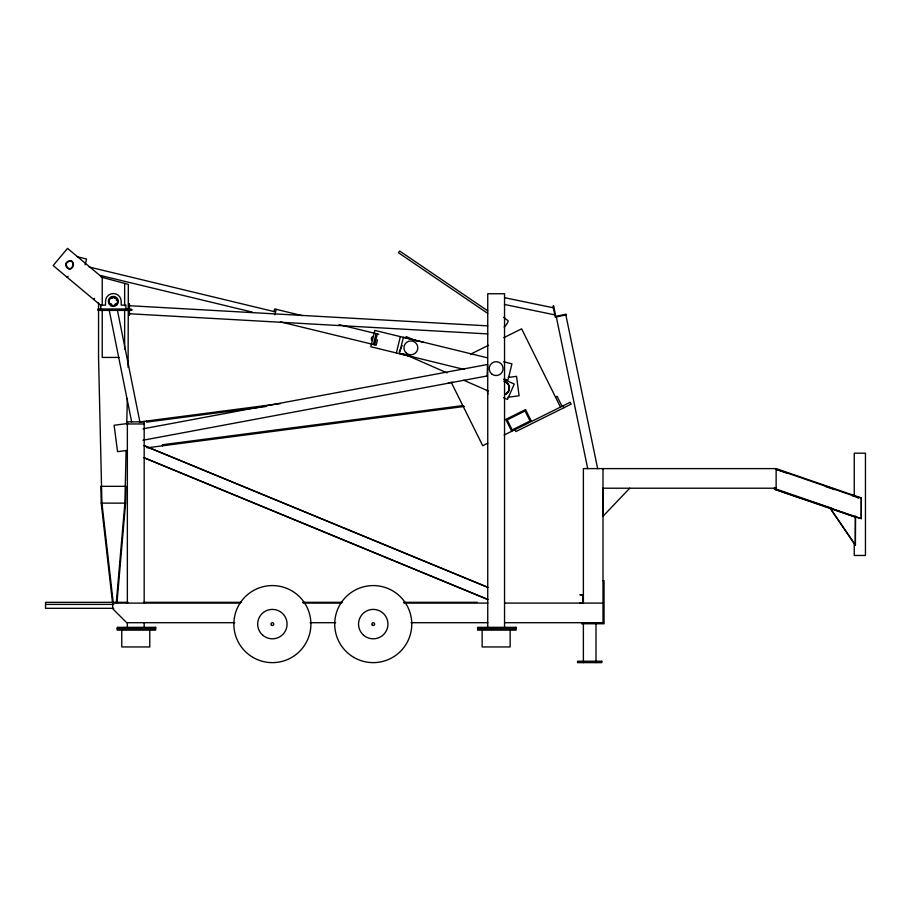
<?xml version="1.0" encoding="UTF-8"?>
<svg xmlns="http://www.w3.org/2000/svg" width="911" height="911" viewBox="0 0 911 911"><rect width="100%" height="100%" fill="white"/><g stroke="black" fill="none" stroke-linecap="round" stroke-linejoin="round"><path stroke-width="1.37" d="M98.559 302.68L98.547 357.431L101.93 503.123L124.875 503.145L126.105 450.786M101.93 503.145L101.235 503.134L100.836 486.326L125.969 486.326L125.57 503.134L116.995 602.649M102.237 309.694L102.226 357.431L119.034 357.431M102.237 305.492L102.237 277.411L67.528 248.373L53.145 265.556L101.144 305.72M124.648 349.05L124.648 309.945M124.648 305.754L124.659 283.401M124.875 503.145L125.57 503.134L124.875 503.111L116.301 602.626M131.321 310.116L129.464 310.526M487.146 375.97L487.522 364.491L142.993 428.842M854.996 496.222L861.305 497.964L861.271 518.598L861.305 497.964L776.138 468.607L583.382 468.607L583.382 603.093M126.743 423.911L127.346 398.449M128.087 367.338L128.337 284.38L101.269 277.149M85.133 264.896L86.556 259.031L77.219 256.754M274.052 311.687L274.712 308.966L302.201 315.65M274.883 314.785L276.215 309.33M373.408 344.495L376.061 333.608M374.683 344.802L377.325 333.916M377.507 339.723L376.186 345.178L280.406 321.89M396.365 352.967L400.339 336.626M399.325 351.942L402.138 345.531M67.186 277.308L68.086 276.238M93.685 299.48L94.585 298.398M603.002 516.23L629.752 488.216M470.623 354.163L488.467 345.303M503.76 337.708L521.604 328.837L560.47 407.092M555.482 397.048L557.054 396.274L562.03 406.306M487.761 443.201L482.716 445.707L451.378 382.597M504.147 435.059L570.195 402.263L571.129 404.142L515.922 431.563L514.977 429.673M860.394 518.302L854.996 516.879M142.981 440.241L487.51 375.89M128.212 423.433L114.114 425.266L117.553 451.662L127.426 450.376M139.417 421.975L280.474 403.584M266.445 406.465L146.58 422.1L146.443 421.053M448.36 382.757L452.585 382.199M508.213 377.439L516.548 376.345L519.088 395.795L507.974 397.242M462.799 405.589L162.431 444.75L162.557 445.798M147.092 447.813L464.371 406.454M128.758 309L97.944 309L97.944 310.4L128.758 310.4M129.464 309.125L131.321 309.125L131.298 310.526M127.358 423.968L144.177 423.968M776.138 488.216L602.843 488.216L602.843 516.23M775.933 488.512L774.498 488.512L774.498 489.253L854.507 516.833M774.498 489.253L861.271 518.598M830.16 508.19L855.27 544.983L830.16 508.19L855.44 516.958L855.44 544.983M855.44 516.958L855.27 544.983M603.002 580.683L604.05 580.683L604.05 623.762L581.639 623.762L581.639 622.703M583.382 594.689L579.886 594.689L582.858 595.213L582.858 602.57L579.886 603.093M127.939 602.33L45.55 602.33L45.55 608.32L113.738 608.32M143.562 602.33L241.574 602.33M302.657 602.33L342.434 602.33M403.516 602.33L477.375 602.33M240.584 603.093L112.668 603.093L112.668 608.696L126.686 622.703L234.742 622.703M303.112 603.093L341.488 603.093M404.029 603.093L487.875 603.093M504.933 603.093L603.002 603.093M45.55 604.392L113.738 604.392M310.104 622.703L335.692 622.703M411.055 622.703L487.829 622.703M504.888 622.703L603.002 622.703L603.002 468.607M117.2 628.727L155.644 628.727M477.58 628.727L516.025 628.727M129.464 305.709L487.738 325.865M128.758 309.694L132.3 309.899M129.464 313.76L487.738 333.916M854.996 516.138L855.885 516.309M504.535 297.681L553.319 307.77M504.466 304.456L554.788 314.876M89.21 267.025L274.234 311.619M100.324 275.464L252.199 312.074M423.421 342.24L374.797 330.408L370.823 346.749L412.637 356.918M339.074 324.623L378.828 334.28M487.214 357.772L403.379 337.275L399.394 353.605L463.984 369.399M503.703 361.804L511.948 363.831L507.962 380.16L503.84 379.147M857.046 497.406L858.754 497.896L852.07 495.584M775.83 469.063L854.507 496.188M775.933 469.336L787.947 473.481M825.355 486.383L834.704 489.606M777.163 489.435L831.834 508.281M144.177 445.57L487.738 587.231M144.177 445.752L487.738 587.401M144.177 457.698L487.738 599.347M144.177 457.869L487.738 599.529M406.078 336.558L416.418 341.09M504.182 379.614L514.271 384.043L507.507 399.439L503.646 397.743M403.186 353.639L446.971 372.861M463.722 380.217L488.194 390.956M503.703 317.279L508.201 320.9A12.606 12.606 0 0 1 504.102 327.003M487.727 310.856L399.69 251.037L398.517 252.768L487.715 313.395M562.975 405.839L563.909 407.729M531.466 421.486L525.556 409.574L505.787 419.379L511.709 431.302M565.856 314.955L597.662 468.641M556.314 316.937L587.709 468.618M117.451 310.4L139.873 421.861M109.252 310.4L131.662 421.861M487.26 390.056L487.795 394.224M113.226 602.626L101.93 503.111L101.235 503.191L112.52 602.672M854.245 495.8L854.245 453.188L865.45 453.188L865.45 555.459L854.245 555.459L854.245 542.683M776.138 468.607L776.138 489.253M774.498 487.51L774.498 488.216M595.999 623.17L595.999 662.627M583.382 623.17L583.382 662.627M510.149 630.127L510.149 646.947L482.135 646.947L482.135 630.127M504.546 627.326L504.546 293.741L487.738 293.741L487.738 627.326M149.78 630.127L149.78 646.947L121.755 646.947L121.755 630.127M144.177 603.15L144.177 421.861L127.358 421.861L127.358 603.15M144.177 623.067L144.177 627.326M127.358 623.067L127.358 627.326M125.957 309L125.957 305.139L121.197 305.139L121.197 301.382A7.835 7.835 0 0 0 113.351 293.536A7.835 7.835 0 0 0 105.517 301.382L105.517 305.139L100.745 305.139L100.745 309M371.768 340.361A2.801 2.801 0 0 1 372.701 336.512M503.874 381.265A6.935 6.935 0 0 1 504.774 394.622M115.697 303.727A3.314 3.314 0 0 1 115.014 304.251M111.7 304.251A3.314 3.314 0 0 1 111.005 303.727M111.7 298.501A3.314 3.314 0 0 1 112.497 298.17M114.217 298.17A3.314 3.314 0 0 1 115.014 298.501M116.221 299.719A3.314 3.314 0 0 1 116.562 300.516M65.808 263.985C71.889 280.44 78.118 251.482 65.808 263.985M509.34 388.633L508.133 391.981L505.423 394.269A6.867 6.867 0 0 0 506.414 382.426L508.714 385.137L509.34 388.633M525.078 410.975L507.199 419.857L512.187 429.901L530.065 421.019L525.078 410.975M553.672 306.039L552.988 306.176L555.255 317.153L566.232 314.876L566.095 314.193L555.801 316.322L553.672 306.039M129.464 304.092L128.758 304.092L128.758 315.297L129.464 315.297L129.464 304.092M155.644 627.326L117.2 627.326L117.2 630.127L155.644 630.127L155.644 627.326M516.025 627.326L477.58 627.326L477.58 630.127L516.025 630.127L516.025 627.326M601.829 661.227L577.551 661.227L577.551 662.627L601.829 662.627L601.829 661.227M406.306 353.058A6.935 6.935 0 0 0 417.682 349.198A6.935 6.935 0 0 0 408.652 341.272A6.935 6.935 0 0 0 406.306 353.058M66.993 267.652A3.849 3.849 0 0 0 73.347 265.602A3.849 3.849 0 0 0 68.393 261.127A3.849 3.849 0 0 0 66.993 267.652M491.576 373.84A6.935 6.935 0 0 0 502.952 369.968A6.935 6.935 0 0 0 493.91 362.054A6.935 6.935 0 0 0 491.576 373.84M110.584 304.536A4.202 4.202 0 0 0 117.473 302.201A4.202 4.202 0 0 0 112.007 297.396A4.202 4.202 0 0 0 110.584 304.536M110.846 305.72A5.011 5.011 0 0 0 118.362 301.382A5.011 5.011 0 0 0 110.846 297.043A5.011 5.011 0 0 0 110.846 305.72M353.98 657.469A38.524 38.524 0 0 0 411.772 624.103A38.524 38.524 0 0 0 353.98 590.738A38.524 38.524 0 0 0 353.98 657.469M253.11 657.469A38.524 38.524 0 0 0 310.902 624.103A38.524 38.524 0 0 0 253.11 590.738A38.524 38.524 0 0 0 253.11 657.469M372.371 625.197A1.401 1.401 0 0 0 374.626 624.32A1.401 1.401 0 0 0 372.736 622.805A1.401 1.401 0 0 0 372.371 625.197M363.557 635.172A14.713 14.713 0 0 0 387.676 626.962A14.713 14.713 0 0 0 368.511 610.176A14.713 14.713 0 0 0 363.557 635.172M271.501 625.197A1.401 1.401 0 0 0 273.767 624.32A1.401 1.401 0 0 0 271.865 622.805A1.401 1.401 0 0 0 271.501 625.197M262.687 635.172A14.713 14.713 0 0 0 286.806 626.962A14.713 14.713 0 0 0 267.64 610.176A14.713 14.713 0 0 0 262.687 635.172"/></g></svg>
